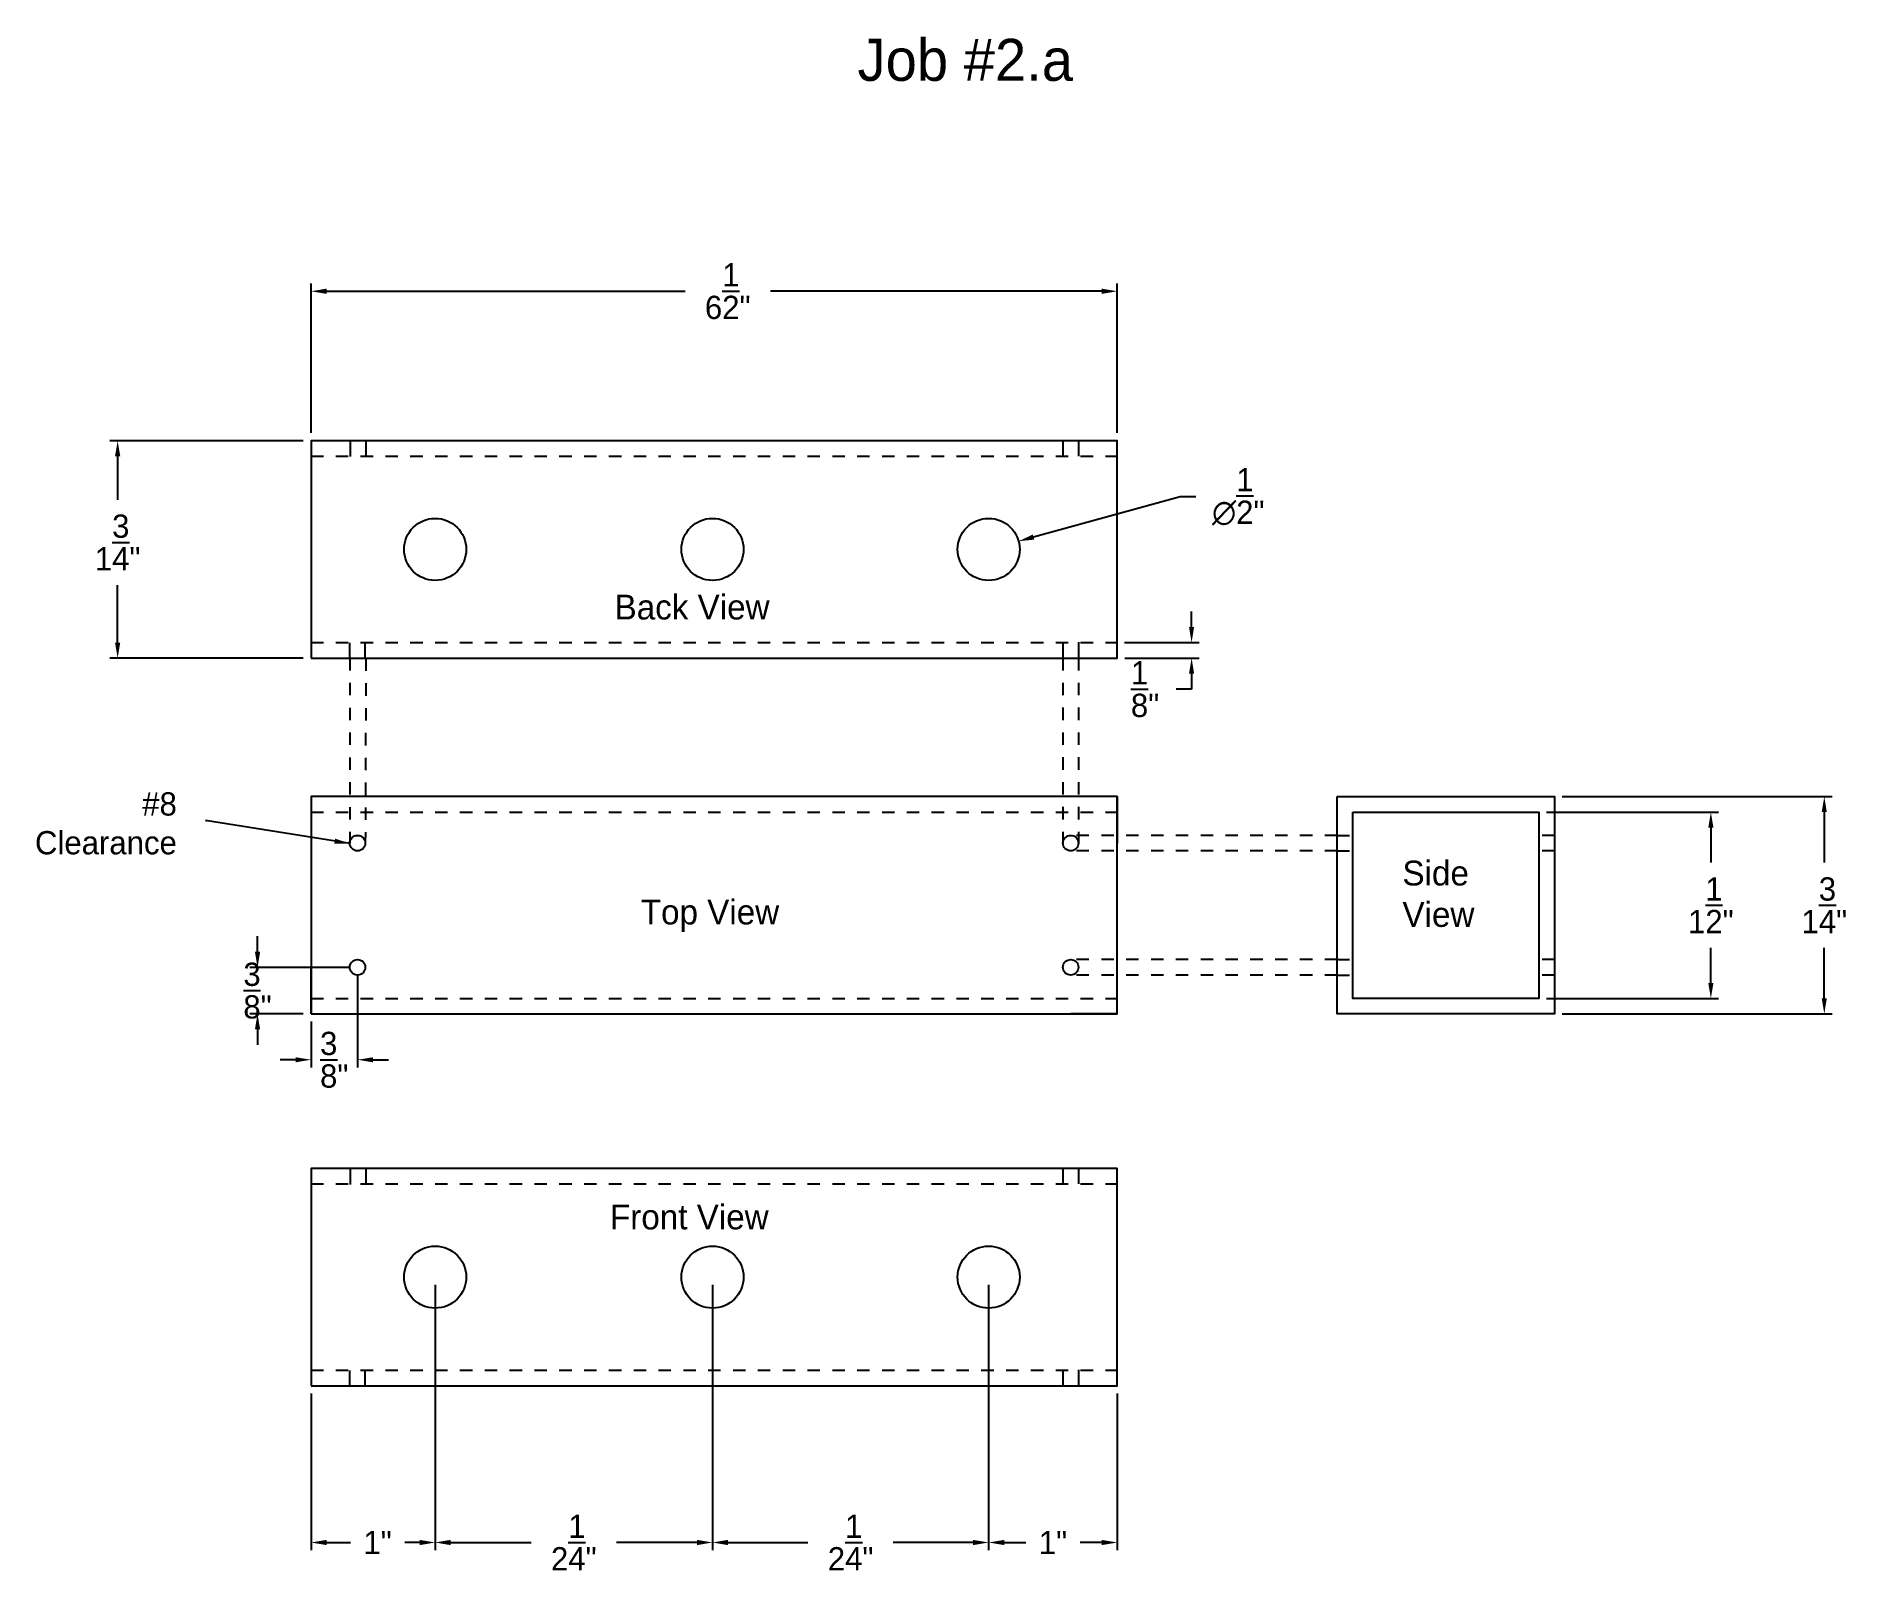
# Model space of a CAD drawing. Header units: inches. Extents: x 920.7 to 935.4, y 964.6 to 977.
import ezdxf

# ---------------------------------------------------------------- set-up
doc = ezdxf.new("R2010")
doc.units = ezdxf.units.IN
doc.header["$LTSCALE"] = 0.0125
doc.linetypes.add('DASHED2', pattern=[9.525, 6.35, -3.175])
doc.layers.get('0').update_dxf_attribs({"color": 12})
for name, color, linetype in [('Dimensions', 174, 'Continuous'), ('Dotted lines', 7, 'DASHED2'), ('Hidden lines', 12, 'DASHED2')]:
    doc.layers.add(name, color=color, linetype=linetype)
doc.dimstyles.new('Annotative', dxfattribs={"dimscale": 0, "dimtxt": 0.1875, "dimasz": 0.125, "dimexe": 0.0625, "dimexo": 0.0625, "dimgap": 0.125, "dimtad": 0, "dimtih": 1, "dimtoh": 1, "dimdec": 3, "dimlunit": 4, "dimtxsty": 'Standard', "dimcen": 0, "dimclrd": 256, "dimclrt": 256, "dimadec": 0, "dimazin": 0, "dimtfac": 1, "dimtdec": 3, "dimtofl": 0, "dimtmove": 0, "dimatfit": 3, "dimfxl": 1, "dimarcsym": 2})

# ---------------------------------------------------------------- blocks, each defined once
blk = doc.blocks.new('*D1')
at = {"layer": 'Defpoints', "color": 0}
for p in [(929.4, 974.927), (922.905, 973.723), (929.4, 973.723)]:
    blk.add_point(p, dxfattribs=at)
at = {"layer": 'Dimensions', "color": 0, "lineweight": -2}
for p, q in [((922.905, 973.786), (922.905, 974.99)), ((929.4, 973.786), (929.4, 974.99))]:
    blk.add_line(p, q, dxfattribs=at)
at = {"layer": 'Dimensions', "lineweight": -2}
for p, q in [((923.03, 974.927), (925.918, 974.927)), ((929.275, 974.927), (926.606, 974.927))]:
    blk.add_line(p, q, dxfattribs=at)
at = {"layer": 'Dimensions'}
for points in [[(923.03, 974.948), (923.03, 974.906), (922.905, 974.927)], [(929.275, 974.948), (929.275, 974.906), (929.4, 974.927)]]:
    blk.add_solid(points, dxfattribs=at)
at = {"layer": 'Dimensions', "insert": (926.262, 974.927), "char_height": 0.1875, "attachment_point": 5}
blk.add_mtext('6{\\H1.000000x;\\S1/2;}"', dxfattribs=at)
blk = doc.blocks.new('*D2')
at = {"layer": 'Defpoints', "color": 0}
for p in [(922.905, 973.723), (921.347, 971.973), (922.905, 971.973)]:
    blk.add_point(p, dxfattribs=at)
at = {"layer": 'Dimensions', "color": 0, "lineweight": -2}
for p, q in [((922.842, 973.723), (921.285, 973.723)), ((922.842, 971.973), (921.285, 971.973))]:
    blk.add_line(p, q, dxfattribs=at)
at = {"layer": 'Dimensions', "lineweight": -2}
for p, q in [((921.347, 973.598), (921.347, 973.248)), ((921.347, 972.098), (921.347, 972.56))]:
    blk.add_line(p, q, dxfattribs=at)
at = {"layer": 'Dimensions'}
for points in [[(921.326, 973.598), (921.368, 973.598), (921.347, 973.723)], [(921.326, 972.098), (921.368, 972.098), (921.347, 971.973)]]:
    blk.add_solid(points, dxfattribs=at)
at = {"layer": 'Dimensions', "insert": (921.347, 972.904), "char_height": 0.1875, "attachment_point": 5}
blk.add_mtext('1{\\H1.000000x;\\S3/4;}"', dxfattribs=at)
blk = doc.blocks.new('*D3')
at = {"layer": 'Defpoints', "color": 0}
for p in [(928.605, 972.914), (928.123, 972.782)]:
    blk.add_point(p, dxfattribs=at)
at = {"layer": 'Dimensions', "lineweight": -2}
for p, q in [((929.907, 973.272), (928.725, 972.947)), ((930.032, 973.272), (929.907, 973.272))]:
    blk.add_line(p, q, dxfattribs=at)
at = {"layer": 'Dimensions'}
blk.add_solid([(928.72, 972.968), (928.731, 972.927), (928.605, 972.914)], dxfattribs=at)
at = {"layer": 'Dimensions', "insert": (930.375, 973.272), "char_height": 0.1875, "attachment_point": 5}
blk.add_mtext('∅{\\H1.000000x;\\S1/2;}"', dxfattribs=at)
blk = doc.blocks.new('*D4')
at = {"layer": 'Defpoints', "color": 0}
for p in [(929.396, 972.098), (929.4, 971.973), (929.999, 971.973)]:
    blk.add_point(p, dxfattribs=at)
at = {"layer": 'Dimensions', "lineweight": -2}
for p, q in [((929.999, 972.223), (929.999, 972.348)), ((929.999, 971.848), (929.999, 971.723)), ((929.999, 971.723), (929.874, 971.723))]:
    blk.add_line(p, q, dxfattribs=at)
at = {"layer": 'Dimensions', "color": 0, "lineweight": -2}
for p, q in [((929.459, 972.098), (930.061, 972.098)), ((929.462, 971.973), (930.061, 971.973))]:
    blk.add_line(p, q, dxfattribs=at)
at = {"layer": 'Dimensions'}
for points in [[(929.978, 972.223), (930.019, 972.223), (929.999, 972.098)], [(929.978, 971.848), (930.019, 971.848), (929.999, 971.973)]]:
    blk.add_solid(points, dxfattribs=at)
at = {"layer": 'Dimensions', "insert": (929.624, 971.723), "char_height": 0.1875, "attachment_point": 5}
blk.add_mtext('{\\H1.000000x;\\S1/8;}"', dxfattribs=at)
blk = doc.blocks.new('*D5')
at = {"layer": 'Defpoints', "color": 0}
for p in [(932.922, 970.857), (932.922, 969.107), (935.096, 969.107)]:
    blk.add_point(p, dxfattribs=at)
at = {"layer": 'Dimensions', "color": 0, "lineweight": -2}
for p, q in [((932.984, 970.857), (935.158, 970.857)), ((932.984, 969.107), (935.158, 969.107))]:
    blk.add_line(p, q, dxfattribs=at)
at = {"layer": 'Dimensions', "lineweight": -2}
for p, q in [((935.096, 970.732), (935.096, 970.326)), ((935.096, 969.232), (935.096, 969.639))]:
    blk.add_line(p, q, dxfattribs=at)
at = {"layer": 'Dimensions'}
for points in [[(935.075, 970.732), (935.116, 970.732), (935.096, 970.857)], [(935.075, 969.232), (935.116, 969.232), (935.096, 969.107)]]:
    blk.add_solid(points, dxfattribs=at)
at = {"layer": 'Dimensions', "insert": (935.096, 969.982), "char_height": 0.1875, "attachment_point": 5}
blk.add_mtext('1{\\H1.000000x;\\S3/4;}"', dxfattribs=at)
blk = doc.blocks.new('*D6')
at = {"layer": 'Defpoints', "color": 0}
for p in [(932.797, 970.732), (932.797, 969.232), (934.182, 969.232)]:
    blk.add_point(p, dxfattribs=at)
at = {"layer": 'Dimensions', "color": 0, "lineweight": -2}
for p, q in [((932.859, 970.732), (934.244, 970.732)), ((932.859, 969.232), (934.244, 969.232))]:
    blk.add_line(p, q, dxfattribs=at)
at = {"layer": 'Dimensions', "lineweight": -2}
for p, q in [((934.182, 970.607), (934.182, 970.326)), ((934.182, 969.357), (934.182, 969.639))]:
    blk.add_line(p, q, dxfattribs=at)
at = {"layer": 'Dimensions'}
for points in [[(934.161, 970.607), (934.203, 970.607), (934.182, 970.732)], [(934.161, 969.357), (934.203, 969.357), (934.182, 969.232)]]:
    blk.add_solid(points, dxfattribs=at)
at = {"layer": 'Dimensions', "insert": (934.182, 969.982), "char_height": 0.1875, "attachment_point": 5}
blk.add_mtext('1{\\H1.000000x;\\S1/2;}"', dxfattribs=at)
blk = doc.blocks.new('*D7')
at = {"layer": 'Defpoints', "color": 0}
for p in [(923.905, 966.988), (922.905, 966.113), (922.905, 964.85)]:
    blk.add_point(p, dxfattribs=at)
at = {"layer": 'Dimensions', "color": 0, "lineweight": -2}
for p, q in [((923.905, 966.925), (923.905, 964.787)), ((922.905, 966.05), (922.905, 964.787))]:
    blk.add_line(p, q, dxfattribs=at)
at = {"layer": 'Dimensions', "lineweight": -2}
for p, q in [((923.03, 964.85), (923.222, 964.85)), ((923.78, 964.85), (923.66, 964.85))]:
    blk.add_line(p, q, dxfattribs=at)
at = {"layer": 'Dimensions'}
for points in [[(923.03, 964.871), (923.03, 964.829), (922.905, 964.85)], [(923.78, 964.871), (923.78, 964.829), (923.905, 964.85)]]:
    blk.add_solid(points, dxfattribs=at)
at = {"layer": 'Dimensions', "insert": (923.441, 964.85), "char_height": 0.1875, "attachment_point": 5}
blk.add_mtext('1"', dxfattribs=at)
blk = doc.blocks.new('*D8')
at = {"layer": 'Defpoints', "color": 0}
for p in [(926.139, 966.988), (928.364, 966.988), (928.364, 964.85)]:
    blk.add_point(p, dxfattribs=at)
at = {"layer": 'Dimensions', "color": 0, "lineweight": -2}
for p, q in [((926.139, 966.925), (926.139, 964.787)), ((928.364, 966.925), (928.364, 964.787))]:
    blk.add_line(p, q, dxfattribs=at)
at = {"layer": 'Dimensions', "lineweight": -2}
for p, q in [((926.264, 964.85), (926.908, 964.85)), ((928.239, 964.85), (927.595, 964.85))]:
    blk.add_line(p, q, dxfattribs=at)
at = {"layer": 'Dimensions'}
for points in [[(926.264, 964.871), (926.264, 964.829), (926.139, 964.85)], [(928.239, 964.871), (928.239, 964.829), (928.364, 964.85)]]:
    blk.add_solid(points, dxfattribs=at)
at = {"layer": 'Dimensions', "insert": (927.252, 964.85), "char_height": 0.1875, "attachment_point": 5}
blk.add_mtext('2{\\H1.000000x;\\S1/4;}"', dxfattribs=at)
blk = doc.blocks.new('*D9')
at = {"layer": 'Defpoints', "color": 0}
for p in [(928.364, 966.988), (929.4, 966.113), (929.4, 964.85)]:
    blk.add_point(p, dxfattribs=at)
at = {"layer": 'Dimensions', "color": 0, "lineweight": -2}
for p, q in [((928.364, 966.925), (928.364, 964.787)), ((929.4, 966.05), (929.4, 964.787))]:
    blk.add_line(p, q, dxfattribs=at)
at = {"layer": 'Dimensions', "lineweight": -2}
for p, q in [((928.489, 964.85), (928.663, 964.85)), ((929.275, 964.85), (929.101, 964.85))]:
    blk.add_line(p, q, dxfattribs=at)
at = {"layer": 'Dimensions'}
for points in [[(928.489, 964.871), (928.489, 964.829), (928.364, 964.85)], [(929.275, 964.871), (929.275, 964.829), (929.4, 964.85)]]:
    blk.add_solid(points, dxfattribs=at)
at = {"layer": 'Dimensions', "insert": (928.882, 964.85), "char_height": 0.1875, "attachment_point": 5}
blk.add_mtext('1"', dxfattribs=at)
blk = doc.blocks.new('*D10')
at = {"layer": 'Defpoints', "color": 0}
for p in [(923.905, 966.925), (926.139, 966.988), (926.139, 964.85)]:
    blk.add_point(p, dxfattribs=at)
at = {"layer": 'Dimensions', "color": 0, "lineweight": -2}
for p, q in [((926.139, 966.925), (926.139, 964.787)), ((923.905, 966.863), (923.905, 964.787))]:
    blk.add_line(p, q, dxfattribs=at)
at = {"layer": 'Dimensions', "lineweight": -2}
for p, q in [((924.03, 964.85), (924.679, 964.85)), ((926.014, 964.85), (925.366, 964.85))]:
    blk.add_line(p, q, dxfattribs=at)
at = {"layer": 'Dimensions'}
for points in [[(924.03, 964.871), (924.03, 964.829), (923.905, 964.85)], [(926.014, 964.871), (926.014, 964.829), (926.139, 964.85)]]:
    blk.add_solid(points, dxfattribs=at)
at = {"layer": 'Dimensions', "insert": (925.022, 964.85), "char_height": 0.1875, "attachment_point": 5}
blk.add_mtext('2{\\H1.000000x;\\S1/4;}"', dxfattribs=at)
blk = doc.blocks.new('*D11')
at = {"layer": 'Defpoints', "color": 0}
for p in [(923.28, 969.482), (922.474, 969.107), (922.905, 969.107)]:
    blk.add_point(p, dxfattribs=at)
at = {"layer": 'Dimensions', "lineweight": -2}
for p, q in [((922.474, 969.607), (922.474, 969.732)), ((922.474, 968.982), (922.474, 968.857))]:
    blk.add_line(p, q, dxfattribs=at)
at = {"layer": 'Dimensions', "color": 0, "lineweight": -2}
for p, q in [((923.217, 969.482), (922.412, 969.482)), ((922.842, 969.107), (922.412, 969.107))]:
    blk.add_line(p, q, dxfattribs=at)
at = {"layer": 'Dimensions'}
for points in [[(922.453, 969.607), (922.495, 969.607), (922.474, 969.482)], [(922.453, 968.982), (922.495, 968.982), (922.474, 969.107)]]:
    blk.add_solid(points, dxfattribs=at)
at = {"layer": 'Dimensions', "insert": (922.474, 969.295), "char_height": 0.1875, "attachment_point": 5}
blk.add_mtext('{\\H1.000000x;\\S3/8;}"', dxfattribs=at)
blk = doc.blocks.new('*D12')
at = {"layer": 'Defpoints', "color": 0}
for p in [(923.28, 969.482), (922.905, 969.107), (923.28, 968.738)]:
    blk.add_point(p, dxfattribs=at)
at = {"layer": 'Dimensions', "color": 0, "lineweight": -2}
for p, q in [((923.28, 969.42), (923.28, 968.675)), ((922.905, 969.045), (922.905, 968.675))]:
    blk.add_line(p, q, dxfattribs=at)
at = {"layer": 'Dimensions', "lineweight": -2}
for p, q in [((922.78, 968.738), (922.655, 968.738)), ((923.405, 968.738), (923.53, 968.738))]:
    blk.add_line(p, q, dxfattribs=at)
at = {"layer": 'Dimensions'}
for points in [[(922.78, 968.758), (922.78, 968.717), (922.905, 968.738)], [(923.405, 968.758), (923.405, 968.717), (923.28, 968.738)]]:
    blk.add_solid(points, dxfattribs=at)
at = {"layer": 'Dimensions', "insert": (923.092, 968.738), "char_height": 0.1875, "attachment_point": 5}
blk.add_mtext('{\\H1.000000x;\\S3/8;}"', dxfattribs=at)

msp = doc.modelspace()

# ---------------------------------------------------------------- linework, layer by layer
for p, q in [((923.2211, 973.72), (923.2211, 973.595)), ((923.3461, 973.72), (923.3461, 973.595)), ((928.9623, 973.7231), (928.9623, 973.5981)), ((929.3998, 973.7231), (929.0248, 973.7231)), ((929.0873, 973.7231), (929.0873, 973.5981)), ((923.2173, 971.9731), (923.2173, 972.0967)), ((923.3423, 971.9731), (923.3423, 972.0967)), ((928.9623, 972.1008), (928.9623, 971.9739)), ((929.0873, 972.1008), (929.0873, 971.9739)), ((923.4135, 971.9657), (923.4135, 971.9657)), ((922.9048, 970.8574), (922.9048, 970.4824)), ((929.3998, 970.8574), (929.3998, 970.4824)), ((922.9048, 969.1074), (922.9048, 969.4824)), ((929.3998, 969.1074), (929.0248, 969.1074)), ((923.2211, 967.8594), (923.2211, 967.7344)), ((923.3461, 967.8594), (923.3461, 967.7344)), ((928.9623, 967.8625), (928.9623, 967.7375)), ((929.3998, 967.8625), (929.0248, 967.8625)), ((929.0873, 967.8625), (929.0873, 967.7375)), ((923.2173, 966.1125), (923.2173, 966.2361)), ((923.3423, 966.1125), (923.3423, 966.2361)), ((928.9623, 966.2402), (928.9623, 966.1133)), ((929.0873, 966.2402), (929.0873, 966.1133)), ((923.4135, 966.1051), (923.4135, 966.1051))]:
    msp.add_line(p, q)
for points in [[(922.9048, 971.9731), (929.3998, 971.9731), (929.3998, 973.7231), (922.9048, 973.7231)], [(922.9048, 969.1074), (929.3998, 969.1074), (929.3998, 970.8574), (922.9048, 970.8574)], [(922.9048, 969.1074), (929.3998, 969.1074), (929.3998, 970.8574), (922.9048, 970.8574)], [(931.1719, 970.8574), (932.9219, 970.8574), (932.9219, 969.1074), (931.1719, 969.1074)], [(931.2969, 970.7324), (932.7969, 970.7324), (932.7969, 969.2324), (931.2969, 969.2324)], [(922.9048, 966.1125), (929.3998, 966.1125), (929.3998, 967.8625), (922.9048, 967.8625)]]:
    msp.add_lwpolyline(points, close=True)
for centre, radius in [((923.9048, 972.8481), 0.25), ((926.1394, 972.8481), 0.25), ((928.3638, 972.8481), 0.25), ((923.2798, 970.4824), 0.0625), ((929.0248, 970.4824), 0.0625), ((923.2798, 969.4824), 0.0625), ((929.0248, 969.4824), 0.0625), ((923.9048, 966.9875), 0.25), ((926.1394, 966.9875), 0.25), ((928.3638, 966.9875), 0.25)]:
    msp.add_circle(centre, radius)
at = {"layer": 'Dotted lines'}
for p, q in [((923.2173, 971.9731), (923.2173, 970.4824)), ((923.3468, 971.9695), (923.3423, 970.4822)), ((928.9623, 971.9739), (928.9623, 970.4824)), ((929.0873, 971.9739), (929.0873, 970.4824)), ((931.1719, 970.5449), (929.0248, 970.5449)), ((931.1719, 970.4199), (929.0248, 970.4199)), ((931.1719, 969.5449), (929.0248, 969.5449)), ((931.1719, 969.4199), (929.0248, 969.4199))]:
    msp.add_line(p, q, dxfattribs=at)
at = {"layer": 'Hidden lines'}
for p, q in [((922.9048, 973.7231), (922.9048, 973.5981)), ((922.9048, 973.5981), (929.3954, 973.5981)), ((922.9048, 972.0981), (929.3963, 972.0981)), ((922.9048, 970.7324), (929.3952, 970.7324)), ((931.1719, 970.5449), (931.2954, 970.5449)), ((931.1719, 970.4199), (931.2954, 970.4199)), ((932.9219, 970.5449), (932.7946, 970.5449)), ((932.9219, 970.4199), (932.7946, 970.4199)), ((931.1719, 969.5449), (931.2954, 969.5449)), ((932.9219, 969.5449), (932.7946, 969.5449)), ((931.1719, 969.4199), (931.2954, 969.4199)), ((932.9219, 969.4199), (932.7946, 969.4199)), ((922.9048, 969.2324), (929.4029, 969.2324)), ((922.9048, 967.8625), (922.9048, 967.7375)), ((922.9048, 967.7375), (929.3954, 967.7375)), ((922.9048, 966.2375), (929.3963, 966.2375))]:
    msp.add_line(p, q, dxfattribs=at)

# ---------------------------------------------------------------- texts
at = {"layer": 'Defpoints'}
msp.add_text('Job #2.a', height=0.33844, dxfattribs=at).set_placement((927.3077, 976.6217))
at = {"layer": 'Dimensions'}
for s, p in [('Back View', (925.3503, 972.2835)), ('Top View', (925.5615, 969.8277)), ('Front View', (925.3134, 967.3718))]:
    msp.add_text(s, height=0.2, dxfattribs=at).set_placement(p)
for s, insert, char_height, width, attachment_point in [('#8 Clearance', (921.8239, 970.892), 0.1875, 0.6, 3), ('Side \\PView', (931.6975, 970.3413), 0.2, 1.592017, 1)]:
    msp.add_mtext(s, dxfattribs=dict(at, insert=insert, char_height=char_height, width=width, attachment_point=attachment_point))

# ---------------------------------------------------------------- dimensions: what is measured, and where the dimension line sits
for base, p1, p2, picture, middle in [((929.3998, 974.9272), (922.9048, 973.7231), (929.3998, 973.7231), '*D1', (926.2619, 974.9272)), ((923.2798, 968.7376), (922.9048, 969.1074), (923.2798, 969.4824), '*D12', (923.0923, 968.7376)), ((922.9048, 964.85), (923.9048, 966.9875), (922.9048, 966.1125), '*D7', (923.4409, 964.85)), ((926.1394, 964.85), (923.9048, 966.925), (926.1394, 966.9875), '*D10', (925.0224, 964.85))]:
    dim = msp.add_linear_dim(base=base, p1=p1, p2=p2, dimstyle='Annotative', override={"dimscale": 1}, dxfattribs=at)
    dim.commit()
    dim.dimension.update_dxf_attribs({"geometry": picture, "text_midpoint": middle, "dimtype": 160})
for base, p1, p2, angle, picture, middle, dimtype in [((921.3472, 971.9731), (922.9048, 973.7231), (922.9048, 971.9731), 270, '*D2', (921.3472, 972.9041), 161), ((922.4741, 969.1074), (923.2798, 969.4824), (922.9048, 969.1074), 90, '*D11', (922.4741, 969.2949), 160)]:
    dim = msp.add_linear_dim(base=base, p1=p1, p2=p2, angle=angle, dimstyle='Annotative', override={"dimscale": 1}, dxfattribs=at)
    dim.commit()
    dim.dimension.update_dxf_attribs({"geometry": picture, "text_midpoint": middle, "dimtype": dimtype})
dim = msp.add_diameter_dim_2p(p1=(928.1227, 972.7819), p2=(928.6049, 972.9143), dimstyle='Annotative', override={"dimscale": 1}, dxfattribs=at)
dim.commit()
dim.dimension.update_dxf_attribs({"geometry": '*D3', "text_midpoint": (930.3753, 973.2719), "dimtype": 163})
for base, p1, p2, picture, middle in [((929.9986, 971.9731), (929.3963, 972.0981), (929.3998, 971.9731), '*D4', (929.6236, 971.7231)), ((935.0956, 969.1074), (932.9219, 970.8574), (932.9219, 969.1074), '*D5', (935.0956, 969.9824)), ((934.1818, 969.2324), (932.7969, 970.7324), (932.7969, 969.2324), '*D6', (934.1818, 969.9824))]:
    dim = msp.add_linear_dim(base=base, p1=p1, p2=p2, angle=90, dimstyle='Annotative', override={"dimscale": 1}, dxfattribs=at)
    dim.commit()
    dim.dimension.update_dxf_attribs({"geometry": picture, "text_midpoint": middle})
for base, p1, p2, picture, middle in [((928.3638, 964.85), (926.1394, 966.9875), (928.3638, 966.9875), '*D8', (927.2516, 964.85)), ((929.3998, 964.85), (928.3638, 966.9875), (929.3998, 966.1125), '*D9', (928.8818, 964.85))]:
    dim = msp.add_linear_dim(base=base, p1=p1, p2=p2, dimstyle='Annotative', override={"dimscale": 1, "dimtmove": 1}, dxfattribs=at)
    dim.commit()
    dim.dimension.update_dxf_attribs({"geometry": picture, "text_midpoint": middle})

# ---------------------------------------------------------------- leaders
msp.add_leader([(923.2189, 970.4783), (922.0555, 970.6652), (922.0637, 970.6652)], dimstyle='Annotative', override={"dimscale": 1}, dxfattribs=at)

doc.saveas('drawing.dxf')
